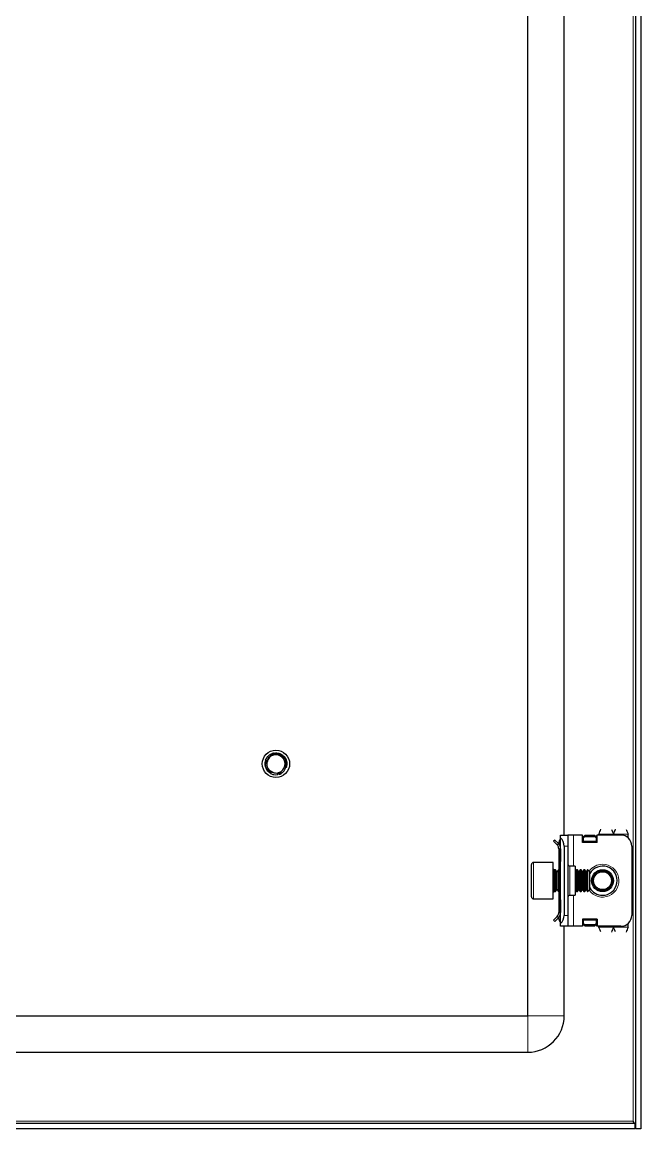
# Model space of a CAD drawing. Header units: millimetres. Extents: x -262 to 983, y -390 to 999.
# Drawn here: x 813.4 to 982.9, y -290.4 to 12.8 of the extents above; entities that cross this region are included whole.
import ezdxf

# ---------------------------------------------------------------- set-up
doc = ezdxf.new("R2010")
doc.units = ezdxf.units.MM

msp = doc.modelspace()

# ---------------------------------------------------------------- linework, layer by layer
at = {"color": 7, "linetype": 'Continuous', "lineweight": 25}
for p, q in [((981.43, 870.6), (981.43, -290.4)), ((982.93, 870.6), (982.93, -290.4)), ((951.93, -259.4), (951.93, 839.6)), ((961.93, -209.9), (961.93, 277.6)), ((881.39, -187.82), (881.66, -187.7)), ((881.95, -187.56), (882.24, -187.5)), ((882.33, -187.46), (882.29, -187.47)), ((882.48, -187.44), (882.66, -187.41)), ((883.47, -187.45), (883.43, -187.44)), ((883.65, -187.49), (883.6, -187.48)), ((883.83, -187.54), (883.78, -187.52)), ((883.83, -187.54), (884.03, -187.64)), ((883.83, -187.58), (884.04, -187.61)), ((884, -187.6), (883.96, -187.58)), ((884.36, -187.76), (884.32, -187.74)), ((884.36, -187.76), (884.36, -187.87)), ((884.36, -187.76), (884.5, -187.88)), ((884.54, -187.87), (884.5, -187.84)), ((884.71, -187.98), (884.67, -187.96)), ((884.71, -187.98), (884.92, -188.17)), ((879.94, -190.2), (879.93, -190.25)), ((879.93, -190.4), (879.93, -190.4)), ((879.94, -190.2), (880, -189.89)), ((879.96, -190), (879.95, -190.05)), ((879.99, -189.79), (879.98, -189.84)), ((880.04, -189.6), (880.03, -189.65)), ((880.09, -189.42), (880.08, -189.46)), ((880.15, -189.28), (880.25, -189.1)), ((880.16, -189.28), (880.26, -189.09)), ((880.64, -191.27), (880.47, -190.86)), ((880.66, -188.43), (880.83, -188.31)), ((884.87, -188.11), (884.83, -188.08)), ((885.02, -188.25), (884.99, -188.22)), ((885.15, -188.39), (885.12, -188.35)), ((885.74, -189.36), (885.74, -189.35)), ((885.8, -189.54), (885.79, -189.49)), ((885.85, -189.71), (885.84, -189.67)), ((885.89, -189.9), (885.88, -189.85)), ((885.89, -190.9), (885.89, -190.86)), ((885.93, -190.29), (885.9, -190.53)), ((885.93, -190.49), (885.9, -190.75)), ((885.91, -190.09), (885.91, -190.04)), ((885.91, -190.7), (885.92, -190.65)), ((885.93, -190.29), (885.92, -190.24)), ((885.93, -190.49), (885.93, -190.44)), ((880.77, -192.48), (880.65, -192.35)), ((880.66, -192.36), (880.67, -192.38)), ((880.77, -192.48), (880.8, -192.51)), ((880.91, -192.62), (880.95, -192.65)), ((881.07, -192.75), (881.11, -192.78)), ((881.23, -192.87), (881.28, -192.9)), ((882.73, -193.39), (883.48, -193.32)), ((883.62, -193.32), (883.66, -193.31)), ((883.81, -193.27), (883.86, -193.25)), ((884, -193.2), (884.05, -193.18)), ((884.38, -193.03), (884.15, -193.11)), ((884.19, -193.12), (884.24, -193.1)), ((884.55, -192.92), (884.35, -193.04)), ((884.37, -192.96), (884.42, -193)), ((884.38, -193.03), (884.42, -193)), ((885.85, -191.1), (885.77, -191.34)), ((885.79, -191.29), (885.81, -191.25)), ((885.85, -191.1), (885.86, -191.06)), ((959.37, -211.26), (959.01, -211.61)), ((959.99, -212.59), (959.01, -211.61)), ((960.34, -212.24), (959.37, -211.26)), ((959.99, -212.59), (960.34, -212.24)), ((960.43, -211.9), (960.43, -212.29)), ((960.72, -211.19), (960.93, -210.99)), ((960.93, -209.9), (962.93, -209.9)), ((960.93, -210.66), (960.93, -209.9)), ((960.93, -234.14), (960.93, -210.66)), ((962.93, -209.9), (962.93, -212.9)), ((964.43, -209.9), (962.93, -209.9)), ((966.93, -209.9), (964.43, -209.9)), ((966.93, -211.9), (966.93, -209.9)), ((970.93, -211.9), (966.93, -211.9)), ((967.18, -210.28), (967.68, -209.92)), ((967.68, -210.28), (967.18, -210.63)), ((967.18, -210.63), (967.18, -210.28)), ((967.18, -211.55), (967.18, -210.63)), ((967.18, -211.9), (967.18, -211.55)), ((967.68, -209.92), (967.68, -210.28)), ((967.68, -209.92), (970.18, -209.92)), ((967.68, -210.28), (970.18, -210.28)), ((970.18, -210.28), (970.18, -209.92)), ((970.18, -209.92), (970.68, -210.28)), ((970.68, -210.63), (970.18, -210.28)), ((970.68, -210.28), (970.68, -210.63)), ((970.68, -210.63), (970.68, -211.55)), ((970.68, -211.55), (970.68, -211.9)), ((970.73, -210.02), (970.73, -211.9)), ((970.93, -210.02), (970.73, -210.02)), ((970.93, -211.9), (970.93, -209.9)), ((977.43, -209.9), (970.93, -209.9)), ((971.43, -209.9), (971.43, -209.65)), ((979.43, -210.66), (979.43, -209.65)), ((960.43, -213.65), (960.93, -213.65)), ((960.43, -213.65), (960.43, -217.15)), ((960.93, -213.65), (960.93, -217.15)), ((961.93, -212.9), (961.93, -231.9)), ((962.93, -212.9), (962.93, -231.9)), ((980.43, -212.9), (980.43, -231.9)), ((952.93, -220.03), (952.93, -218)), ((958.93, -217.4), (953.53, -217.4)), ((958.93, -219.71), (958.93, -217.4)), ((960.93, -217.15), (960.43, -217.15)), ((960.43, -217.15), (960.43, -219.4)), ((952.93, -226.8), (952.93, -220.03)), ((958.93, -227.4), (958.93, -219.71)), ((959.54, -219.4), (959.18, -219.4)), ((959.93, -219.95), (959.54, -219.4)), ((959.54, -224.93), (959.54, -219.4)), ((960.32, -219.4), (959.93, -219.95)), ((959.93, -224.46), (959.93, -219.95)), ((960.54, -219.4), (960.32, -219.4)), ((960.32, -224.93), (960.32, -219.4)), ((960.93, -219.95), (960.54, -219.4)), ((960.54, -224.93), (960.54, -219.4)), ((964.93, -218.4), (963.43, -218.4)), ((964.93, -218.4), (964.93, -226.4)), ((965.32, -219.4), (964.93, -219.95)), ((965.54, -219.4), (965.32, -219.4)), ((965.32, -224.93), (965.32, -219.4)), ((965.93, -219.95), (965.54, -219.4)), ((965.54, -224.93), (965.54, -219.4)), ((966.32, -219.4), (965.93, -219.95)), ((965.93, -224.46), (965.93, -219.95)), ((966.54, -219.4), (966.32, -219.4)), ((966.32, -224.93), (966.32, -219.4)), ((966.93, -219.95), (966.54, -219.4)), ((966.54, -224.93), (966.54, -219.4)), ((967.32, -219.4), (966.93, -219.95)), ((966.93, -224.46), (966.93, -219.95)), ((967.54, -219.4), (967.32, -219.4)), ((967.32, -224.93), (967.32, -219.4)), ((967.93, -219.95), (967.54, -219.4)), ((967.54, -224.93), (967.54, -219.4)), ((968.32, -219.4), (967.93, -219.95)), ((967.93, -224.46), (967.93, -219.95)), ((968.37, -219.4), (968.32, -219.4)), ((968.32, -224.93), (968.32, -219.4)), ((968.93, -219.95), (968.37, -219.4)), ((968.37, -220.78), (968.37, -219.4)), ((968.37, -225.4), (968.37, -220.78)), ((968.93, -221.08), (968.93, -219.95)), ((968.93, -224.85), (968.93, -221.08)), ((953.53, -227.4), (958.93, -227.4)), ((959.18, -225.4), (959.54, -225.4)), ((959.54, -225.4), (959.93, -224.85)), ((959.54, -225.4), (959.54, -224.93)), ((959.93, -224.85), (959.93, -224.46)), ((959.93, -224.85), (960.32, -225.4)), ((960.32, -225.4), (960.32, -224.93)), ((960.32, -225.4), (960.54, -225.4)), ((960.43, -225.4), (960.43, -227.65)), ((960.54, -225.4), (960.93, -224.85)), ((960.54, -225.4), (960.54, -224.93)), ((963.43, -226.4), (964.93, -226.4)), ((964.93, -224.85), (965.32, -225.4)), ((965.32, -225.4), (965.32, -224.93)), ((965.32, -225.4), (965.54, -225.4)), ((965.54, -225.4), (965.93, -224.85)), ((965.54, -225.4), (965.54, -224.93)), ((965.93, -224.85), (965.93, -224.46)), ((965.93, -224.85), (966.32, -225.4)), ((966.32, -225.4), (966.32, -224.93)), ((966.32, -225.4), (966.54, -225.4)), ((966.54, -225.4), (966.93, -224.85)), ((966.54, -225.4), (966.54, -224.93)), ((966.93, -224.85), (966.93, -224.46)), ((966.93, -224.85), (967.32, -225.4)), ((967.32, -225.4), (967.32, -224.93)), ((967.32, -225.4), (967.54, -225.4)), ((967.54, -225.4), (967.93, -224.85)), ((967.54, -225.4), (967.54, -224.93)), ((967.93, -224.85), (967.93, -224.46)), ((967.93, -224.85), (968.32, -225.4)), ((968.32, -225.4), (968.32, -224.93)), ((968.32, -225.4), (968.37, -225.4)), ((968.37, -225.4), (968.93, -224.85)), ((960.43, -227.65), (960.43, -231.15)), ((960.43, -227.65), (960.93, -227.65)), ((960.93, -227.65), (960.93, -231.15)), ((959.99, -232.21), (959.01, -233.19)), ((959.37, -233.54), (959.01, -233.19)), ((960.34, -232.56), (959.37, -233.54)), ((959.99, -232.21), (960.34, -232.56)), ((960.43, -231.15), (960.93, -231.15)), ((960.43, -232.9), (960.43, -232.44)), ((962.93, -231.9), (962.93, -234.9)), ((970.93, -232.9), (966.93, -232.9)), ((966.93, -232.9), (966.93, -234.9)), ((967.18, -233.25), (967.18, -232.9)), ((967.18, -234.17), (967.18, -233.25)), ((970.68, -232.9), (970.68, -233.25)), ((970.68, -233.25), (970.68, -234.17)), ((970.73, -232.9), (970.73, -234.78)), ((970.93, -232.9), (970.93, -234.9)), ((960.93, -233.81), (960.72, -233.61)), ((960.93, -234.9), (960.93, -234.14)), ((962.93, -234.9), (960.93, -234.9)), ((961.93, -259.4), (961.93, -234.9)), ((964.43, -234.9), (962.93, -234.9)), ((966.93, -234.9), (964.43, -234.9)), ((967.18, -234.52), (967.18, -234.17)), ((967.18, -234.17), (967.68, -234.52)), ((967.68, -234.87), (967.18, -234.52)), ((967.68, -234.52), (967.68, -234.87)), ((970.18, -234.52), (967.68, -234.52)), ((970.18, -234.87), (967.68, -234.87)), ((970.18, -234.52), (970.68, -234.17)), ((970.18, -234.87), (970.18, -234.52)), ((970.68, -234.52), (970.18, -234.87)), ((970.68, -234.17), (970.68, -234.52)), ((970.73, -234.78), (970.93, -234.78)), ((977.43, -234.9), (970.93, -234.9)), ((971.43, -235.15), (971.43, -234.9)), ((979.43, -235.15), (979.43, -234.14)), ((667.93, -259.4), (951.93, -259.4)), ((667.93, -269.4), (951.93, -269.4)), ((981.23, -288.9), (638.63, -288.9)), ((981.23, -290.4), (638.63, -290.4)), ((980.83, -288.3), (981.07, -288.9)), ((981.23, -288.9), (981.23, -290.4)), ((982.93, -290.4), (981.43, -290.4))]:
    msp.add_line(p, q, dxfattribs=at)
at = {"color": 8, "linetype": 'Continuous', "lineweight": 18}
for p, q in [((980.83, 868.5), (980.83, -288.3)), ((960.93, -211.9), (960.43, -211.9)), ((960.93, -211.4), (960.72, -211.19)), ((964.43, -209.9), (964.43, -218.4)), ((970.68, -211.55), (967.18, -211.55)), ((971.43, -209.65), (975.43, -209.65)), ((979.43, -209.65), (975.43, -209.65)), ((962.93, -212.9), (961.93, -212.9)), ((953.53, -217.4), (953.53, -219.71)), ((953.53, -219.71), (953.53, -227.4)), ((959.18, -219.4), (959.18, -225.4)), ((963.43, -218.4), (963.43, -226.4)), ((964.43, -226.4), (964.43, -234.9)), ((960.93, -232.9), (960.43, -232.9)), ((960.93, -233.4), (960.72, -233.61)), ((961.93, -231.9), (962.93, -231.9)), ((967.18, -233.25), (970.68, -233.25)), ((975.43, -235.15), (971.43, -235.15)), ((979.43, -235.15), (975.43, -235.15)), ((951.93, -259.4), (951.93, -269.4)), ((951.93, -259.4), (961.93, -259.4)), ((980.83, -288.3), (639.03, -288.3))]:
    msp.add_line(p, q, dxfattribs=at)
at = {"color": 7, "linetype": 'Continuous', "lineweight": 25}
for centre, radius in [((882.93, -190.4), 3.75), ((972.43, -222.4), 3), ((972.43, -222.4), 2.76), ((972.43, -222.4), 2.45)]:
    msp.add_circle(centre, radius, dxfattribs=at)
for centre, radius, start, end in [((882.93, -190.4), 2.5, 48.5944, 108.5944), ((882.93, -190.4), 3, 180, 220.7437), ((882.93, -190.4), 2.5, 168.5944, 190.5165), ((882.93, -190.4), 2.5, 108.5944, 168.5944), ((882.93, -190.4), 2.5, 288.5944, 348.5944), ((882.93, -190.4), 2.5, 348.5944, 48.5944), ((882.93, -190.4), 3, 239.9286, 266.2193), ((882.93, -190.4), 2.5, 255.8881, 288.5944), ((961.43, -211.9), 1, 135, 180), ((958.93, -212.9), 3, 360, 48.1897), ((977.43, -212.9), 3, 360, 90), ((953.53, -218), 0.6, 90, 180), ((963.43, -217.9), 0.5, 180, 270), ((959.18, -219.15), 0.25, 180, 270), ((972.43, -222.4), 4, 270, 151.045), ((972.43, -222.4), 4, 208.955, 270), ((953.53, -226.8), 0.6, 180, 270), ((959.18, -225.65), 0.25, 90, 180), ((963.43, -226.9), 0.5, 90, 180), ((961.43, -232.9), 1, 180, 225), ((958.93, -231.9), 3, 311.8103, 360), ((977.43, -231.9), 3, 270, 360), ((951.93, -259.4), 10, 270, 0)]:
    msp.add_arc(centre, radius, start, end, dxfattribs=at)
at = {"color": 8, "linetype": 'Continuous', "lineweight": 18}
for start, end in [(215.4622, 90), (90, 144.5378)]:
    msp.add_arc((972.43, -222.4), 4.5, start, end, dxfattribs=at)
at = {"color": 7, "linetype": 'Continuous', "lineweight": 25}
for points, knots in [([(880.09, -189.42), (880.3, -188.99), (880.62, -188.35), (881.2, -187.95), (881.41, -187.82)], [0, 0, 0, 0, 0.657042, 1, 1, 1, 1]), ([(881.22, -187.93), (881.22, -187.94), (881.2, -187.95), (881.19, -187.95), (881.18, -187.96)], [0, 0, 0, 0, 0.482687, 1, 1, 1, 1]), ([(881.22, -187.93), (881.23, -187.92), (881.28, -187.89), (881.34, -187.87), (881.38, -187.85)], [0, 0, 0, 0, 0.2307506, 1, 1, 1, 1]), ([(881.39, -187.82), (881.39, -187.83), (881.37, -187.84), (881.36, -187.84), (881.35, -187.85)], [0, 0, 0, 0, 0.480194, 1, 1, 1, 1]), ([(881.39, -187.82), (881.42, -187.84), (881.48, -187.88), (881.55, -187.95), (881.59, -188), (881.61, -188.02)], [0, 0, 0, 0, 0.3628583, 0.6934345, 1, 1, 1, 1]), ([(881.75, -188.08), (881.74, -188.08), (881.7, -188.07), (881.63, -188.04), (881.55, -187.99), (881.47, -187.92), (881.43, -187.85), (881.41, -187.82)], [0, 0, 0, 0, 0.084477, 0.253367, 0.470159, 0.686909, 1, 1, 1, 1]), ([(881.57, -187.72), (881.56, -187.73), (881.55, -187.74), (881.53, -187.74), (881.53, -187.75)], [0, 0, 0, 0, 0.477867, 1, 1, 1, 1]), ([(881.69, -188.03), (881.68, -188.01), (881.67, -187.96), (881.64, -187.89), (881.59, -187.81), (881.55, -187.77), (881.53, -187.75)], [0, 0, 0, 0, 0.154183, 0.462567, 0.728091, 1, 1, 1, 1]), ([(881.57, -187.72), (881.6, -187.75), (881.66, -187.78), (881.72, -187.86), (881.77, -187.94), (881.8, -188), (881.8, -188.04), (881.8, -188.05)], [0, 0, 0, 0, 0.2607623, 0.4948046, 0.7237939, 0.9427899, 1, 1, 1, 1]), ([(881.76, -187.64), (881.75, -187.64), (881.74, -187.65), (881.72, -187.65), (881.71, -187.66)], [0, 0, 0, 0, 0.476486, 1, 1, 1, 1]), ([(881.85, -188.05), (881.85, -188.04), (881.85, -187.98), (881.84, -187.9), (881.81, -187.81), (881.77, -187.73), (881.73, -187.68), (881.71, -187.66)], [0, 0, 0, 0, 0.114393, 0.350182, 0.585971, 0.790611, 1, 1, 1, 1]), ([(881.76, -187.64), (881.78, -187.63), (881.84, -187.6), (881.91, -187.59), (881.95, -187.58)], [0, 0, 0, 0, 0.3010252, 1, 1, 1, 1]), ([(881.76, -187.64), (881.79, -187.66), (881.84, -187.71), (881.9, -187.78), (881.93, -187.87), (881.95, -187.95), (881.96, -188.01), (881.95, -188.05), (881.95, -188.06)], [0, 0, 0, 0, 0.218347, 0.41099, 0.598711, 0.777744, 0.945667, 1, 1, 1, 1]), ([(881.95, -187.56), (881.94, -187.57), (881.93, -187.57), (881.91, -187.58), (881.91, -187.58)], [0, 0, 0, 0, 0.4765794, 1, 1, 1, 1]), ([(881.98, -188.06), (881.98, -188.06), (882, -188.02), (882, -187.95), (882.01, -187.85), (881.99, -187.75), (881.96, -187.66), (881.92, -187.61), (881.91, -187.58)], [0, 0, 0, 0, 0.019058, 0.219488, 0.419831, 0.620151, 0.807785, 1, 1, 1, 1]), ([(881.95, -187.56), (881.98, -187.59), (882.02, -187.64), (882.07, -187.72), (882.09, -187.81), (882.1, -187.89), (882.1, -187.96), (882.09, -188), (882.08, -188.02)], [0, 0, 0, 0, 0.213002, 0.396975, 0.575181, 0.744364, 0.902779, 1, 1, 1, 1]), ([(882.14, -187.5), (882.14, -187.51), (882.12, -187.51), (882.11, -187.51), (882.1, -187.52)], [0, 0, 0, 0, 0.4789775, 1, 1, 1, 1]), ([(882.1, -188.02), (882.11, -187.99), (882.14, -187.94), (882.15, -187.85), (882.16, -187.76), (882.15, -187.65), (882.12, -187.57), (882.1, -187.52)], [0, 0, 0, 0, 0.147065, 0.321231, 0.495346, 0.669443, 1, 1, 1, 1]), ([(882.4, -187.8), (882.39, -187.81), (882.37, -187.86), (882.31, -187.94), (882.22, -188), (882.16, -188.02), (882.13, -188.03)], [0, 0, 0, 0, 0.153621, 0.528305, 0.811762, 1, 1, 1, 1]), ([(882.14, -187.5), (882.16, -187.53), (882.2, -187.59), (882.23, -187.68), (882.24, -187.76), (882.24, -187.84), (882.22, -187.92), (882.2, -187.97), (882.18, -188), (882.17, -188.01)], [0, 0, 0, 0, 0.195461, 0.359649, 0.517607, 0.666788, 0.806268, 0.936243, 1, 1, 1, 1]), ([(882.22, -187.96), (882.22, -187.96), (882.25, -187.92), (882.28, -187.83), (882.31, -187.72), (882.31, -187.63), (882.31, -187.55), (882.29, -187.5), (882.29, -187.47)], [0, 0, 0, 0, 0.001313, 0.309582, 0.493731, 0.677835, 0.837663, 1, 1, 1, 1]), ([(882.25, -187.97), (882.28, -187.95), (882.33, -187.91), (882.37, -187.84), (882.39, -187.81), (882.4, -187.8)], [0, 0, 0, 0, 0.41332, 0.833507, 1, 1, 1, 1]), ([(882.33, -187.46), (882.34, -187.49), (882.37, -187.54), (882.38, -187.62), (882.38, -187.71), (882.37, -187.78), (882.34, -187.87), (882.29, -187.93), (882.26, -187.96)], [0, 0, 0, 0, 0.162579, 0.32416, 0.478216, 0.623372, 0.759205, 1, 1, 1, 1]), ([(882.33, -187.46), (882.36, -187.45), (882.68, -187.39), (883.32, -187.38), (883.98, -187.56), (884.31, -187.74), (884.38, -187.77)], [0, 0, 0, 0, 0.044285, 0.46488, 0.894202, 1, 1, 1, 1]), ([(884.37, -188.08), (884.31, -188.05), (883.98, -187.87), (883.31, -187.69), (882.69, -187.72), (882.4, -187.8), (882.4, -187.8)], [0, 0, 0, 0, 0.102158, 0.551599, 0.99962, 1, 1, 1, 1]), ([(882.76, -187.43), (882.83, -187.42), (883, -187.39), (883.17, -187.41), (883.27, -187.42)], [0, 0, 0, 0, 0.399625, 1, 1, 1, 1]), ([(883.42, -187.46), (883.48, -187.46), (883.63, -187.47), (883.77, -187.52), (883.86, -187.55)], [0, 0, 0, 0, 0.3533163, 1, 1, 1, 1]), ([(884.3, -188.06), (884.3, -188.05), (884.29, -188.02), (884.3, -187.95), (884.33, -187.86), (884.36, -187.8), (884.38, -187.77)], [0, 0, 0, 0, 0.058255, 0.305509, 0.64716, 1, 1, 1, 1]), ([(884.38, -188.08), (884.4, -188.06), (884.44, -188.01), (884.48, -187.93), (884.49, -187.87), (884.5, -187.84)], [0, 0, 0, 0, 0.3515094, 0.6718605, 1, 1, 1, 1]), ([(884.54, -187.87), (884.54, -187.9), (884.53, -187.97), (884.5, -188.07), (884.46, -188.15), (884.42, -188.2), (884.4, -188.22), (884.4, -188.22)], [0, 0, 0, 0, 0.275174, 0.522846, 0.765225, 0.99702, 1, 1, 1, 1]), ([(884.41, -188.27), (884.42, -188.26), (884.47, -188.24), (884.53, -188.19), (884.59, -188.12), (884.64, -188.04), (884.66, -187.98), (884.67, -187.96)], [0, 0, 0, 0, 0.084965, 0.329338, 0.573716, 0.784411, 1, 1, 1, 1]), ([(884.71, -187.98), (884.7, -188.02), (884.69, -188.09), (884.65, -188.18), (884.6, -188.25), (884.54, -188.31), (884.49, -188.35), (884.46, -188.36), (884.46, -188.36)], [0, 0, 0, 0, 0.222831, 0.420099, 0.612409, 0.79585, 0.967895, 1, 1, 1, 1]), ([(880.42, -190.11), (880.41, -190.12), (880.4, -190.16), (880.35, -190.21), (880.3, -190.26), (880.24, -190.31), (880.16, -190.35), (880.08, -190.38), (880, -190.4), (879.95, -190.4), (879.93, -190.4)], [0, 0, 0, 0, 0.060221, 0.18113, 0.301988, 0.42281, 0.589437, 0.75603, 0.87711, 1, 1, 1, 1]), ([(879.93, -190.41), (879.93, -190.36), (879.92, -190.28), (879.94, -190.2), (879.95, -190.18)], [0, 0, 0, 0, 0.659859, 1, 1, 1, 1]), ([(880.29, -190.27), (880.26, -190.26), (880.2, -190.24), (880.11, -190.23), (880.02, -190.23), (879.96, -190.25), (879.93, -190.25)], [0, 0, 0, 0, 0.237597, 0.5167288, 0.7555275, 1, 1, 1, 1]), ([(879.93, -190.41), (879.96, -190.39), (880.02, -190.36), (880.11, -190.33), (880.17, -190.33), (880.2, -190.33)], [0, 0, 0, 0, 0.371226, 0.708872, 1, 1, 1, 1]), ([(880.86, -192.18), (880.83, -192.16), (880.59, -191.94), (880.24, -191.48), (880, -190.87), (879.95, -190.52), (879.93, -190.4)], [0, 0, 0, 0, 0.050685, 0.485619, 0.826643, 1, 1, 1, 1]), ([(879.94, -190.2), (879.97, -190.19), (880.03, -190.16), (880.13, -190.14), (880.22, -190.14), (880.3, -190.16), (880.35, -190.18), (880.37, -190.19)], [0, 0, 0, 0, 0.235039, 0.445532, 0.651268, 0.847853, 1, 1, 1, 1]), ([(880.39, -190.16), (880.37, -190.14), (880.32, -190.1), (880.22, -190.06), (880.13, -190.04), (880.04, -190.03), (879.98, -190.04), (879.95, -190.05)], [0, 0, 0, 0, 0.189173, 0.404697, 0.62022, 0.807935, 1, 1, 1, 1]), ([(879.96, -190), (879.99, -189.99), (880.06, -189.96), (880.15, -189.96), (880.24, -189.97), (880.32, -189.99), (880.38, -190.02), (880.42, -190.05), (880.43, -190.06)], [0, 0, 0, 0, 0.214065, 0.402363, 0.585629, 0.760234, 0.923894, 1, 1, 1, 1]), ([(880.45, -190.05), (880.44, -190.04), (880.41, -190), (880.35, -189.95), (880.26, -189.9), (880.17, -189.86), (880.08, -189.84), (880.01, -189.84), (879.98, -189.84)], [0, 0, 0, 0, 0.069872, 0.258455, 0.446951, 0.635422, 0.81547, 1, 1, 1, 1]), ([(879.99, -189.79), (880, -189.74), (880.01, -189.66), (880.05, -189.59), (880.06, -189.56)], [0, 0, 0, 0, 0.6579883, 1, 1, 1, 1]), ([(879.99, -189.79), (880.03, -189.79), (880.09, -189.77), (880.19, -189.78), (880.27, -189.8), (880.35, -189.84), (880.41, -189.88), (880.44, -189.91), (880.45, -189.93)], [0, 0, 0, 0, 0.208898, 0.388587, 0.562428, 0.727295, 0.881578, 1, 1, 1, 1]), ([(880.46, -189.9), (880.44, -189.88), (880.41, -189.84), (880.35, -189.78), (880.28, -189.73), (880.2, -189.69), (880.11, -189.66), (880.06, -189.65), (880.03, -189.65)], [0, 0, 0, 0, 0.137266, 0.30795, 0.478578, 0.649185, 0.822833, 1, 1, 1, 1]), ([(880.04, -189.6), (880.07, -189.6), (880.13, -189.6), (880.22, -189.61), (880.29, -189.64), (880.36, -189.69), (880.42, -189.74), (880.46, -189.79), (880.48, -189.83), (880.49, -189.85)], [0, 0, 0, 0, 0.165667, 0.330522, 0.488809, 0.638525, 0.778629, 0.909213, 1, 1, 1, 1]), ([(880.46, -189.76), (880.45, -189.75), (880.43, -189.71), (880.38, -189.64), (880.31, -189.57), (880.23, -189.52), (880.15, -189.48), (880.1, -189.47), (880.08, -189.46)], [0, 0, 0, 0, 0.076151, 0.276704, 0.47712, 0.677473, 0.837574, 1, 1, 1, 1]), ([(880.09, -189.42), (880.12, -189.42), (880.18, -189.43), (880.26, -189.46), (880.33, -189.5), (880.39, -189.56), (880.43, -189.61), (880.46, -189.68), (880.48, -189.73), (880.49, -189.77), (880.49, -189.78)], [0, 0, 0, 0, 0.154027, 0.307095, 0.452862, 0.590123, 0.718565, 0.838856, 0.95247, 1, 1, 1, 1]), ([(880.17, -189.29), (880.18, -189.23), (880.21, -189.1), (880.28, -188.99), (880.31, -188.93)], [0, 0, 0, 0, 0.4624819, 1, 1, 1, 1]), ([(880.3, -189.01), (880.33, -188.94), (880.46, -188.6), (880.78, -188.28), (881.05, -188.06), (881.1, -188.02)], [0, 0, 0, 0, 0.1754904, 0.8670741, 1, 1, 1, 1]), ([(880.38, -188.88), (880.4, -188.83), (880.5, -188.53), (880.75, -188.32), (880.95, -188.14)], [0, 0, 0, 0, 0.171865, 1, 1, 1, 1]), ([(880.42, -190.07), (880.41, -190.17), (880.4, -190.44), (880.44, -190.7), (880.47, -190.86)], [0, 0, 0, 0, 0.408521, 1, 1, 1, 1]), ([(880.48, -189.91), (880.48, -189.91), (880.47, -189.96), (880.45, -190.01), (880.43, -190.06), (880.42, -190.07)], [0, 0, 0, 0, 0.157682, 0.80304, 1, 1, 1, 1]), ([(881.77, -188.04), (881.71, -188.08), (881.38, -188.26), (880.89, -188.73), (880.58, -189.31), (880.49, -189.65), (880.48, -189.71)], [0, 0, 0, 0, 0.104785, 0.513079, 0.918136, 1, 1, 1, 1]), ([(880.48, -189.71), (880.48, -189.74), (880.49, -189.81), (880.48, -189.87), (880.48, -189.91)], [0, 0, 0, 0, 0.544473, 1, 1, 1, 1]), ([(880.66, -188.43), (880.66, -188.44), (880.64, -188.46), (880.63, -188.48), (880.62, -188.49)], [0, 0, 0, 0, 0.296796, 1, 1, 1, 1]), ([(880.79, -188.3), (880.78, -188.3), (880.77, -188.31), (880.76, -188.33), (880.76, -188.33)], [0, 0, 0, 0, 0.4842322, 1, 1, 1, 1]), ([(880.92, -188.17), (880.92, -188.18), (880.9, -188.19), (880.89, -188.2), (880.89, -188.2)], [0, 0, 0, 0, 0.485158, 1, 1, 1, 1]), ([(881.07, -188.05), (881.06, -188.05), (881.05, -188.06), (881.04, -188.07), (881.03, -188.08)], [0, 0, 0, 0, 0.484546, 1, 1, 1, 1]), ([(882.13, -188.03), (882.12, -188.03), (882.07, -188.05), (881.99, -188.06), (881.89, -188.06), (881.82, -188.05), (881.78, -188.04), (881.77, -188.04)], [0, 0, 0, 0, 0.099011, 0.388276, 0.61301, 0.895384, 1, 1, 1, 1]), ([(884.58, -188.52), (884.57, -188.52), (884.54, -188.48), (884.49, -188.42), (884.44, -188.34), (884.4, -188.25), (884.38, -188.16), (884.38, -188.11), (884.37, -188.08)], [0, 0, 0, 0, 0.066273, 0.267344, 0.423096, 0.618734, 0.814089, 1, 1, 1, 1]), ([(884.47, -188.39), (884.47, -188.39), (884.51, -188.38), (884.57, -188.35), (884.66, -188.3), (884.73, -188.24), (884.79, -188.16), (884.82, -188.11), (884.83, -188.08)], [0, 0, 0, 0, 0.002693, 0.20821, 0.413641, 0.619057, 0.807274, 1, 1, 1, 1]), ([(884.87, -188.11), (884.86, -188.15), (884.84, -188.21), (884.79, -188.29), (884.73, -188.36), (884.67, -188.41), (884.6, -188.45), (884.55, -188.46), (884.52, -188.46)], [0, 0, 0, 0, 0.203485, 0.379971, 0.551008, 0.713426, 0.865499, 1, 1, 1, 1]), ([(884.54, -188.48), (884.55, -188.48), (884.6, -188.48), (884.67, -188.46), (884.76, -188.42), (884.85, -188.37), (884.93, -188.3), (884.97, -188.25), (884.99, -188.22)], [0, 0, 0, 0, 0.05388, 0.236051, 0.418115, 0.600136, 0.797238, 1, 1, 1, 1]), ([(885.03, -188.6), (885.02, -188.61), (885, -188.62), (884.94, -188.64), (884.86, -188.64), (884.75, -188.63), (884.65, -188.58), (884.6, -188.54), (884.58, -188.52)], [0, 0, 0, 0, 0.0458661, 0.2307436, 0.3874614, 0.6582461, 0.861978, 1, 1, 1, 1]), ([(885.02, -188.25), (885.01, -188.28), (884.98, -188.34), (884.92, -188.41), (884.85, -188.47), (884.78, -188.51), (884.71, -188.53), (884.66, -188.53), (884.64, -188.53)], [0, 0, 0, 0, 0.211659, 0.390361, 0.562352, 0.724819, 0.876696, 1, 1, 1, 1]), ([(884.66, -188.55), (884.67, -188.55), (884.74, -188.56), (884.84, -188.54), (884.95, -188.5), (885.04, -188.44), (885.09, -188.39), (885.12, -188.35)], [0, 0, 0, 0, 0.046579, 0.362688, 0.551736, 0.740753, 1, 1, 1, 1]), ([(884.67, -188.59), (884.7, -188.6), (884.76, -188.62), (884.85, -188.63), (884.94, -188.62), (885, -188.61), (885.03, -188.6)], [0, 0, 0, 0, 0.2517951, 0.502165, 0.752314, 1, 1, 1, 1]), ([(885.15, -188.39), (885.14, -188.41), (885.11, -188.46), (885.04, -188.52), (884.97, -188.56), (884.9, -188.59), (884.83, -188.61), (884.76, -188.61), (884.72, -188.6), (884.71, -188.59)], [0, 0, 0, 0, 0.1692257, 0.337427, 0.4979348, 0.6491787, 0.7905823, 0.9226882, 1, 1, 1, 1]), ([(885.77, -190.44), (885.76, -190.37), (885.74, -189.97), (885.57, -189.3), (885.2, -188.83), (885.03, -188.6)], [0, 0, 0, 0, 0.108003, 0.585763, 1, 1, 1, 1]), ([(885.15, -188.39), (885.28, -188.54), (885.56, -188.89), (885.85, -189.55), (885.9, -190.06), (885.93, -190.31)], [0, 0, 0, 0, 0.274163, 0.639603, 1, 1, 1, 1]), ([(885.24, -188.52), (885.28, -188.56), (885.42, -188.69), (885.51, -188.86), (885.58, -188.99)], [0, 0, 0, 0, 0.288707, 1, 1, 1, 1]), ([(885.36, -190.97), (885.37, -191), (885.38, -191.06), (885.42, -191.15), (885.47, -191.22), (885.53, -191.29), (885.58, -191.34), (885.62, -191.36), (885.63, -191.37)], [0, 0, 0, 0, 0.182737, 0.363423, 0.543947, 0.724373, 0.904747, 1, 1, 1, 1]), ([(885.63, -191.37), (885.63, -191.37), (885.6, -191.36), (885.54, -191.33), (885.48, -191.28), (885.44, -191.23), (885.39, -191.15), (885.37, -191.05), (885.37, -190.95), (885.38, -190.9), (885.38, -190.89)], [0, 0, 0, 0, 0.022761, 0.192243, 0.346896, 0.477535, 0.588677, 0.783334, 0.968624, 1, 1, 1, 1]), ([(885.79, -191.29), (885.76, -191.29), (885.7, -191.29), (885.62, -191.26), (885.55, -191.23), (885.48, -191.18), (885.43, -191.12), (885.4, -191.07), (885.38, -191.03), (885.37, -191.01)], [0, 0, 0, 0, 0.164802, 0.328662, 0.485343, 0.633184, 0.771489, 0.900657, 1, 1, 1, 1]), ([(885.38, -190.89), (885.39, -190.86), (885.41, -190.79), (885.46, -190.69), (885.53, -190.6), (885.59, -190.54), (885.66, -190.49), (885.72, -190.46), (885.76, -190.44), (885.77, -190.44)], [0, 0, 0, 0, 0.125166, 0.336769, 0.488675, 0.640371, 0.791962, 0.943503, 1, 1, 1, 1]), ([(885.38, -190.94), (885.39, -190.96), (885.42, -191), (885.47, -191.07), (885.55, -191.14), (885.63, -191.19), (885.72, -191.23), (885.78, -191.24), (885.81, -191.25)], [0, 0, 0, 0, 0.112687, 0.266978, 0.464332, 0.661607, 0.829157, 1, 1, 1, 1]), ([(885.85, -191.1), (885.81, -191.11), (885.74, -191.12), (885.65, -191.1), (885.57, -191.08), (885.5, -191.04), (885.44, -190.99), (885.41, -190.95), (885.39, -190.93)], [0, 0, 0, 0, 0.207037, 0.38272, 0.55212, 0.712365, 0.86221, 1, 1, 1, 1]), ([(885.89, -190.9), (885.85, -190.91), (885.79, -190.93), (885.69, -190.93), (885.6, -190.92), (885.52, -190.89), (885.46, -190.85), (885.42, -190.81), (885.41, -190.8)], [0, 0, 0, 0, 0.205811, 0.38496, 0.558827, 0.724121, 0.878934, 1, 1, 1, 1]), ([(885.42, -190.85), (885.44, -190.87), (885.49, -190.92), (885.57, -190.98), (885.66, -191.02), (885.75, -191.05), (885.82, -191.05), (885.86, -191.06)], [0, 0, 0, 0, 0.183111, 0.381533, 0.579913, 0.787111, 1, 1, 1, 1]), ([(885.45, -190.72), (885.48, -190.74), (885.53, -190.78), (885.62, -190.82), (885.71, -190.85), (885.8, -190.86), (885.86, -190.86), (885.89, -190.86)], [0, 0, 0, 0, 0.19243, 0.403622, 0.614801, 0.805152, 1, 1, 1, 1]), ([(885.91, -190.7), (885.88, -190.71), (885.82, -190.74), (885.72, -190.75), (885.63, -190.75), (885.55, -190.72), (885.49, -190.71), (885.47, -190.69), (885.47, -190.69)], [0, 0, 0, 0, 0.227908, 0.430276, 0.627707, 0.816134, 0.99284, 1, 1, 1, 1]), ([(885.53, -190.6), (885.54, -190.6), (885.57, -190.62), (885.65, -190.65), (885.74, -190.67), (885.83, -190.67), (885.89, -190.66), (885.92, -190.65)], [0, 0, 0, 0, 0.050156, 0.304513, 0.55888, 0.776903, 1, 1, 1, 1]), ([(885.93, -190.49), (885.9, -190.51), (885.83, -190.54), (885.74, -190.56), (885.65, -190.57), (885.6, -190.56), (885.58, -190.56)], [0, 0, 0, 0, 0.293779, 0.558982, 0.818494, 1, 1, 1, 1]), ([(885.67, -189.17), (885.67, -189.18), (885.74, -189.29), (885.78, -189.43), (885.81, -189.56)], [0, 0, 0, 0, 0.025928, 1, 1, 1, 1]), ([(885.7, -190.47), (885.72, -190.47), (885.77, -190.48), (885.84, -190.47), (885.9, -190.45), (885.93, -190.44)], [0, 0, 0, 0, 0.236131, 0.613435, 1, 1, 1, 1]), ([(885.82, -189.66), (885.83, -189.7), (885.9, -189.85), (885.91, -190.01), (885.92, -190.13)], [0, 0, 0, 0, 0.2829098, 1, 1, 1, 1]), ([(881.92, -192.63), (881.85, -192.6), (881.53, -192.44), (881.01, -192.02), (880.76, -191.52), (880.64, -191.27)], [0, 0, 0, 0, 0.130652, 0.560007, 1, 1, 1, 1]), ([(880.66, -192.36), (880.67, -192.33), (880.7, -192.29), (880.77, -192.23), (880.82, -192.2), (880.85, -192.18), (880.86, -192.18)], [0, 0, 0, 0, 0.315056, 0.630194, 0.945514, 1, 1, 1, 1]), ([(881.22, -192.23), (881.19, -192.22), (881.13, -192.21), (881.05, -192.21), (880.97, -192.22), (880.88, -192.24), (880.78, -192.29), (880.71, -192.34), (880.67, -192.38)], [0, 0, 0, 0, 0.149407, 0.278563, 0.407661, 0.536722, 0.727045, 1, 1, 1, 1]), ([(880.77, -192.48), (880.78, -192.45), (880.81, -192.4), (880.87, -192.34), (880.94, -192.29), (881.01, -192.25), (881.08, -192.23), (881.16, -192.22), (881.21, -192.23), (881.23, -192.24)], [0, 0, 0, 0, 0.159446, 0.318034, 0.469983, 0.61348, 0.747649, 0.872856, 1, 1, 1, 1]), ([(881.28, -192.28), (881.28, -192.28), (881.24, -192.28), (881.18, -192.29), (881.09, -192.3), (881.01, -192.34), (880.93, -192.38), (880.86, -192.44), (880.82, -192.49), (880.8, -192.51)], [0, 0, 0, 0, 0.018281, 0.175639, 0.332896, 0.490097, 0.647274, 0.821632, 1, 1, 1, 1]), ([(880.86, -192.18), (880.88, -192.18), (880.92, -192.17), (881.01, -192.16), (881.11, -192.17), (881.19, -192.21), (881.27, -192.26), (881.36, -192.35), (881.43, -192.46), (881.45, -192.55), (881.46, -192.59)], [0, 0, 0, 0, 0.0736464, 0.1695635, 0.351373, 0.4388934, 0.519676, 0.6829056, 0.8511995, 1, 1, 1, 1]), ([(880.91, -192.62), (880.92, -192.59), (880.95, -192.52), (881, -192.44), (881.06, -192.38), (881.13, -192.34), (881.21, -192.31), (881.26, -192.29), (881.29, -192.29), (881.3, -192.29)], [0, 0, 0, 0, 0.198035, 0.367663, 0.531495, 0.686664, 0.831818, 0.981917, 1, 1, 1, 1]), ([(881.36, -192.36), (881.35, -192.36), (881.31, -192.37), (881.23, -192.39), (881.14, -192.44), (881.06, -192.5), (881, -192.57), (880.96, -192.62), (880.95, -192.65)], [0, 0, 0, 0, 0.0505, 0.241124, 0.431653, 0.622154, 0.808692, 1, 1, 1, 1]), ([(881.07, -192.75), (881.07, -192.72), (881.09, -192.65), (881.13, -192.56), (881.19, -192.49), (881.25, -192.44), (881.31, -192.4), (881.36, -192.39), (881.37, -192.38)], [0, 0, 0, 0, 0.209239, 0.392702, 0.571062, 0.740844, 0.899958, 1, 1, 1, 1]), ([(881.42, -192.46), (881.4, -192.47), (881.34, -192.5), (881.26, -192.55), (881.19, -192.62), (881.14, -192.7), (881.12, -192.75), (881.11, -192.78)], [0, 0, 0, 0, 0.172104, 0.391099, 0.610089, 0.802801, 1, 1, 1, 1]), ([(881.23, -192.87), (881.24, -192.84), (881.25, -192.77), (881.28, -192.68), (881.33, -192.6), (881.38, -192.54), (881.42, -192.51), (881.44, -192.5)], [0, 0, 0, 0, 0.240212, 0.454711, 0.664287, 0.864517, 1, 1, 1, 1]), ([(881.47, -192.61), (881.45, -192.63), (881.4, -192.67), (881.34, -192.74), (881.3, -192.82), (881.28, -192.87), (881.28, -192.9)], [0, 0, 0, 0, 0.228254, 0.510351, 0.752319, 1, 1, 1, 1]), ([(881.41, -192.99), (881.41, -192.95), (881.41, -192.88), (881.44, -192.78), (881.46, -192.72), (881.48, -192.7), (881.48, -192.7)], [0, 0, 0, 0, 0.357139, 0.680979, 0.998183, 1, 1, 1, 1]), ([(881.46, -192.59), (881.47, -192.6), (881.48, -192.65), (881.49, -192.72), (881.48, -192.81), (881.47, -192.91), (881.44, -192.97), (881.43, -193)], [0, 0, 0, 0, 0.113604, 0.31095, 0.508229, 0.75166, 1, 1, 1, 1]), ([(882.32, -192.82), (882.04, -192.77), (881.74, -192.72), (881.47, -192.59), (881.46, -192.59)], [0, 0, 0, 0, 0.965671, 1, 1, 1, 1]), ([(882.32, -192.82), (882.23, -192.79), (882.09, -192.73), (881.96, -192.66), (881.92, -192.63)], [0, 0, 0, 0, 0.681733, 1, 1, 1, 1]), ([(883.48, -193.32), (883.47, -193.31), (883.45, -193.26), (883.43, -193.18), (883.43, -193.1), (883.45, -193.03), (883.49, -192.95), (883.55, -192.87), (883.64, -192.8), (883.7, -192.78), (883.73, -192.77)], [0, 0, 0, 0, 0.098631, 0.238541, 0.378532, 0.49895, 0.601027, 0.777401, 0.9101, 1, 1, 1, 1]), ([(883.63, -192.82), (883.62, -192.82), (883.59, -192.85), (883.56, -192.91), (883.51, -192.99), (883.48, -193.08), (883.47, -193.17), (883.47, -193.26), (883.47, -193.3), (883.48, -193.32)], [0, 0, 0, 0, 0.036757, 0.196192, 0.355485, 0.51469, 0.719746, 0.882005, 1, 1, 1, 1]), ([(883.62, -193.32), (883.61, -193.29), (883.58, -193.24), (883.55, -193.16), (883.54, -193.07), (883.55, -192.99), (883.58, -192.9), (883.62, -192.84), (883.65, -192.81)], [0, 0, 0, 0, 0.16279, 0.324686, 0.479688, 0.626058, 0.76302, 1, 1, 1, 1]), ([(883.71, -192.79), (883.7, -192.81), (883.67, -192.86), (883.64, -192.95), (883.62, -193.04), (883.62, -193.17), (883.65, -193.26), (883.66, -193.31)], [0, 0, 0, 0, 0.13286, 0.29106, 0.491007, 0.69089, 1, 1, 1, 1]), ([(883.81, -193.27), (883.79, -193.24), (883.75, -193.19), (883.71, -193.1), (883.69, -193.02), (883.69, -192.93), (883.7, -192.86), (883.71, -192.8), (883.73, -192.78), (883.73, -192.77)], [0, 0, 0, 0, 0.198483, 0.367712, 0.531083, 0.685778, 0.830503, 0.965152, 1, 1, 1, 1]), ([(883.73, -192.77), (883.74, -192.77), (883.79, -192.75), (883.86, -192.74), (883.96, -192.74), (884.05, -192.75), (884.14, -192.78), (884.22, -192.81), (884.3, -192.86), (884.35, -192.91), (884.38, -192.94), (884.39, -192.95)], [0, 0, 0, 0, 0.0429601, 0.1733, 0.2742626, 0.4010814, 0.5277159, 0.6542588, 0.7807587, 0.9368521, 1, 1, 1, 1]), ([(883.82, -192.75), (883.82, -192.76), (883.8, -192.8), (883.78, -192.87), (883.77, -192.97), (883.78, -193.07), (883.81, -193.16), (883.84, -193.22), (883.86, -193.25)], [0, 0, 0, 0, 0.043388, 0.23288, 0.422274, 0.611632, 0.803279, 1, 1, 1, 1]), ([(884, -193.2), (883.98, -193.18), (883.93, -193.13), (883.88, -193.05), (883.84, -192.96), (883.83, -192.88), (883.83, -192.81), (883.84, -192.76), (883.84, -192.75)], [0, 0, 0, 0, 0.2087239, 0.3910499, 0.5682192, 0.7368298, 0.8948531, 1, 1, 1, 1]), ([(883.94, -192.74), (883.94, -192.77), (883.93, -192.83), (883.93, -192.93), (883.96, -193.02), (884, -193.11), (884.03, -193.16), (884.05, -193.18)], [0, 0, 0, 0, 0.181695, 0.396783, 0.61186, 0.803681, 1, 1, 1, 1]), ([(884.19, -193.12), (884.16, -193.1), (884.11, -193.06), (884.05, -192.98), (884.01, -192.9), (883.98, -192.82), (883.98, -192.77), (883.97, -192.74)], [0, 0, 0, 0, 0.234253, 0.442787, 0.646465, 0.841043, 1, 1, 1, 1]), ([(884.08, -192.76), (884.08, -192.76), (884.08, -192.8), (884.1, -192.86), (884.13, -192.95), (884.18, -193.03), (884.22, -193.08), (884.24, -193.1)], [0, 0, 0, 0, 0.0027902, 0.269575, 0.5363706, 0.7654988, 1, 1, 1, 1]), ([(884.38, -193.03), (884.35, -193.01), (884.29, -192.97), (884.22, -192.9), (884.18, -192.84), (884.16, -192.8), (884.16, -192.79)], [0, 0, 0, 0, 0.3195142, 0.6084926, 0.891527, 1, 1, 1, 1]), ([(884.39, -192.95), (884.46, -192.9), (884.81, -192.67), (885.3, -192.17), (885.53, -191.61), (885.63, -191.37)], [0, 0, 0, 0, 0.128781, 0.613629, 1, 1, 1, 1]), ([(885.8, -191.23), (885.8, -191.25), (885.79, -191.32), (885.76, -191.37), (885.75, -191.4)], [0, 0, 0, 0, 0.405617, 1, 1, 1, 1]), ([(971.43, -209.65), (971.52, -209.41), (971.72, -208.92), (971.91, -208.52), (972, -208.33)], [0, 0, 0, 0, 0.502065, 1, 1, 1, 1]), ([(974.86, -208.34), (974.94, -208.49), (975.11, -208.84), (975.3, -209.33), (975.41, -209.61), (975.43, -209.65)], [0, 0, 0, 0, 0.4154826, 0.9171518, 1, 1, 1, 1]), ([(975.43, -209.65), (975.52, -209.41), (975.72, -208.92), (975.91, -208.52), (976, -208.33)], [0, 0, 0, 0, 0.5020654, 1, 1, 1, 1]), ([(978.86, -208.34), (978.94, -208.49), (979.11, -208.84), (979.3, -209.33), (979.41, -209.61), (979.43, -209.65)], [0, 0, 0, 0, 0.415483, 0.917152, 1, 1, 1, 1]), ([(960.93, -213.65), (960.9, -213.41), (960.85, -212.92), (960.57, -212.47), (960.37, -212.26), (960.34, -212.24)], [0, 0, 0, 0, 0.461863, 0.923726, 1, 1, 1, 1]), ([(960.43, -213.65), (960.41, -213.46), (960.38, -213.17), (960.19, -212.82), (960.06, -212.67), (959.99, -212.59)], [0, 0, 0, 0, 0.485042, 0.738404, 1, 1, 1, 1]), ([(959.99, -232.21), (960.11, -232.06), (960.29, -231.83), (960.41, -231.45), (960.42, -231.25), (960.43, -231.15)], [0, 0, 0, 0, 0.485042, 0.738404, 1, 1, 1, 1]), ([(960.34, -232.56), (960.5, -232.37), (960.8, -232), (960.92, -231.47), (960.93, -231.19), (960.93, -231.15)], [0, 0, 0, 0, 0.461863, 0.923726, 1, 1, 1, 1]), ([(972, -236.46), (971.92, -236.3), (971.75, -235.96), (971.56, -235.47), (971.44, -235.19), (971.43, -235.15)], [0, 0, 0, 0, 0.415483, 0.917152, 1, 1, 1, 1]), ([(975.43, -235.15), (975.33, -235.39), (975.14, -235.88), (974.95, -236.28), (974.86, -236.47)], [0, 0, 0, 0, 0.502065, 1, 1, 1, 1]), ([(976, -236.46), (975.92, -236.3), (975.75, -235.96), (975.56, -235.47), (975.44, -235.19), (975.43, -235.15)], [0, 0, 0, 0, 0.415483, 0.917152, 1, 1, 1, 1]), ([(979.43, -235.15), (979.33, -235.39), (979.14, -235.88), (978.95, -236.28), (978.86, -236.47)], [0, 0, 0, 0, 0.502065, 1, 1, 1, 1]), ([(981.23, -289.29), (981.24, -289.31), (981.39, -289.68), (981.41, -290.05), (981.43, -290.4)], [0, 0, 0, 0, 0.054097, 1, 1, 1, 1])]:
    msp.add_open_spline(points, degree=3, knots=knots, dxfattribs=at)
msp.add_open_spline([(981.23, -288.9), (981.2, -288.89), (981.13, -288.87), (981.03, -288.73), (980.93, -288.54), (980.86, -288.38), (980.83, -288.3)], degree=3, dxfattribs=at)

doc.saveas('drawing.dxf')
